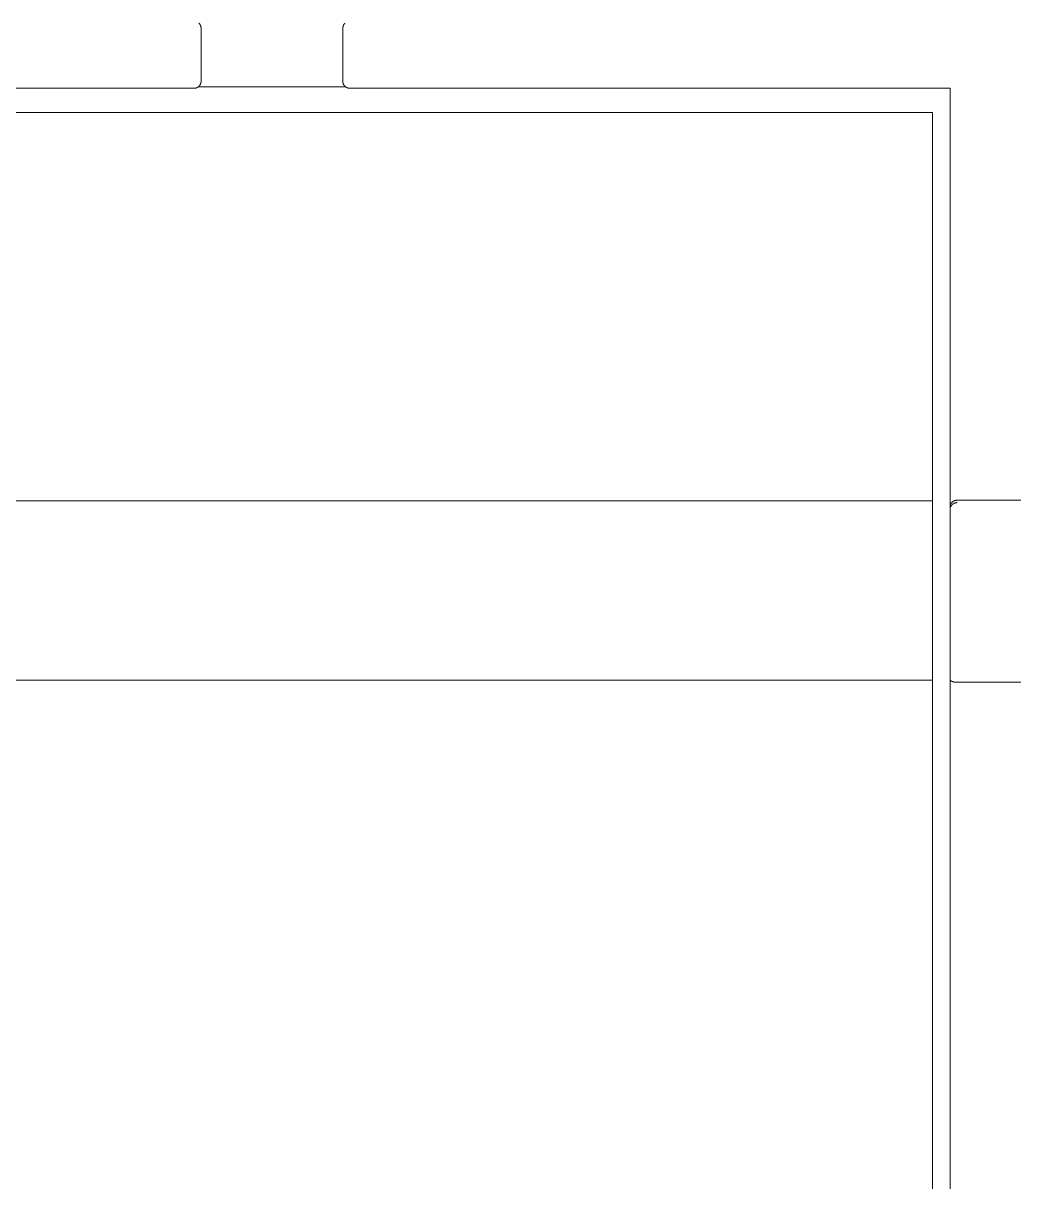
# Model space of a CAD drawing. Header units: millimetres. Extents: x 0 to 420, y 0 to 297.
# Drawn here: x 114.65 to 142.62, y 167.53 to 200.24 of the extents above; entities that cross this region are included whole.
import ezdxf

# ---------------------------------------------------------------- set-up
doc = ezdxf.new("R2010")
doc.units = ezdxf.units.MM
doc.layers.add('eProC - L2', color=41, linetype='Continuous', lineweight=20)

msp = doc.modelspace()

# ---------------------------------------------------------------- linework, layer by layer
at = {"layer": 'eProC - L2', "linetype": 'Continuous'}
for p, q in [((119.674, 200.081), (119.674, 198.578)), ((123.674, 198.6), (123.674, 200.081)), ((119.474, 198.402), (102.524, 198.402)), ((119.598, 198.445), (123.75, 198.445)), ((140.824, 198.402), (123.874, 198.402)), ((140.824, 145.125), (140.824, 198.402)), ((103.024, 197.715), (140.324, 197.715)), ((140.324, 197.715), (140.324, 146.715)), ((103.024, 186.756), (140.324, 186.756)), ((173.537, 186.772), (141.024, 186.771)), ((140.324, 181.69), (103.024, 181.69)), ((173.524, 181.632), (141.024, 181.632))]:
    msp.add_line(p, q, dxfattribs=at)
for points in [[(119.613, 200.24), (119.616, 200.237), (119.618, 200.234), (119.621, 200.231), (119.623, 200.228), (119.626, 200.225), (119.628, 200.221), (119.631, 200.218), (119.633, 200.215), (119.635, 200.212), (119.637, 200.208), (119.639, 200.205), (119.641, 200.202), (119.643, 200.198), (119.645, 200.195), (119.647, 200.191), (119.649, 200.188), (119.651, 200.184), (119.653, 200.18), (119.654, 200.176), (119.656, 200.173), (119.657, 200.169), (119.659, 200.165), (119.66, 200.161), (119.662, 200.157), (119.663, 200.153), (119.664, 200.149), (119.665, 200.145), (119.666, 200.141), (119.667, 200.137), (119.668, 200.134), (119.669, 200.13), (119.67, 200.126), (119.67, 200.122), (119.671, 200.118), (119.672, 200.114), (119.672, 200.109), (119.673, 200.105), (119.673, 200.101), (119.673, 200.097), (119.674, 200.093), (119.674, 200.089), (119.674, 200.085), (119.674, 200.081)], [(123.674, 200.081), (123.674, 200.085), (123.674, 200.089), (123.674, 200.093), (123.674, 200.097), (123.675, 200.101), (123.675, 200.105), (123.676, 200.109), (123.676, 200.114), (123.677, 200.118), (123.677, 200.122), (123.678, 200.126), (123.679, 200.13), (123.68, 200.134), (123.681, 200.137), (123.682, 200.141), (123.683, 200.145), (123.684, 200.149), (123.685, 200.153), (123.686, 200.157), (123.687, 200.161), (123.689, 200.165), (123.69, 200.169), (123.692, 200.173), (123.693, 200.176), (123.695, 200.18), (123.697, 200.184), (123.699, 200.188), (123.701, 200.191), (123.703, 200.195), (123.704, 200.198), (123.706, 200.202), (123.708, 200.205), (123.711, 200.208), (123.713, 200.212), (123.715, 200.215), (123.717, 200.218), (123.72, 200.221), (123.722, 200.225), (123.724, 200.228), (123.727, 200.231), (123.73, 200.234), (123.732, 200.237), (123.735, 200.24)], [(119.674, 198.602), (119.674, 198.599), (119.674, 198.596), (119.674, 198.594), (119.674, 198.591), (119.673, 198.589), (119.673, 198.586), (119.673, 198.583), (119.673, 198.581), (119.672, 198.578), (119.672, 198.575), (119.672, 198.573), (119.671, 198.571), (119.671, 198.568), (119.671, 198.566), (119.67, 198.563), (119.67, 198.561), (119.669, 198.558), (119.668, 198.556), (119.668, 198.553), (119.667, 198.551), (119.667, 198.548), (119.666, 198.546), (119.665, 198.543), (119.664, 198.541), (119.664, 198.539), (119.663, 198.536), (119.662, 198.534), (119.661, 198.532), (119.66, 198.529), (119.659, 198.527), (119.658, 198.525)], [(123.674, 198.6), (123.674, 198.599), (123.674, 198.597), (123.674, 198.596), (123.674, 198.594), (123.674, 198.593), (123.674, 198.591), (123.674, 198.59), (123.674, 198.589), (123.674, 198.587), (123.675, 198.586), (123.675, 198.584), (123.675, 198.583), (123.675, 198.581), (123.675, 198.58), (123.675, 198.578), (123.675, 198.577), (123.676, 198.575)], [(123.676, 198.575), (123.676, 198.573), (123.676, 198.571), (123.677, 198.569), (123.677, 198.567), (123.677, 198.565), (123.678, 198.563), (123.678, 198.561), (123.679, 198.559), (123.679, 198.557), (123.68, 198.555), (123.68, 198.553), (123.681, 198.551), (123.681, 198.549), (123.682, 198.546), (123.682, 198.544), (123.683, 198.542), (123.684, 198.54), (123.684, 198.538), (123.685, 198.536), (123.686, 198.534), (123.686, 198.532), (123.687, 198.53), (123.688, 198.528), (123.689, 198.526), (123.689, 198.525)], [(119.658, 198.525), (119.657, 198.521), (119.655, 198.517), (119.653, 198.513), (119.651, 198.509), (119.649, 198.506), (119.647, 198.502), (119.645, 198.498), (119.643, 198.495), (119.64, 198.491), (119.638, 198.488), (119.636, 198.484), (119.633, 198.481), (119.63, 198.477), (119.628, 198.474), (119.625, 198.471), (119.622, 198.468), (119.619, 198.464), (119.616, 198.461), (119.613, 198.458), (119.61, 198.455), (119.607, 198.452), (119.604, 198.45), (119.6, 198.447), (119.597, 198.444), (119.594, 198.442), (119.59, 198.439), (119.587, 198.436), (119.583, 198.434), (119.579, 198.432), (119.576, 198.429), (119.572, 198.427), (119.568, 198.425), (119.564, 198.423), (119.56, 198.421), (119.556, 198.419), (119.552, 198.418), (119.548, 198.416), (119.544, 198.415), (119.54, 198.413), (119.536, 198.412), (119.532, 198.41), (119.528, 198.409), (119.524, 198.408), (119.52, 198.407), (119.516, 198.406), (119.512, 198.405), (119.508, 198.405), (119.503, 198.404), (119.499, 198.403), (119.495, 198.403), (119.491, 198.402), (119.487, 198.402), (119.482, 198.402), (119.478, 198.402), (119.474, 198.402)], [(123.689, 198.525), (123.691, 198.521), (123.693, 198.517), (123.695, 198.513), (123.697, 198.509), (123.699, 198.506), (123.701, 198.502), (123.703, 198.498), (123.705, 198.495), (123.707, 198.491), (123.71, 198.488), (123.712, 198.484), (123.715, 198.481), (123.717, 198.477), (123.72, 198.474), (123.723, 198.471), (123.726, 198.468), (123.728, 198.464), (123.731, 198.461), (123.734, 198.458), (123.738, 198.455), (123.741, 198.452), (123.744, 198.45), (123.747, 198.447), (123.751, 198.444), (123.754, 198.442), (123.758, 198.439), (123.761, 198.436), (123.765, 198.434), (123.769, 198.432), (123.772, 198.429), (123.776, 198.427), (123.78, 198.425), (123.784, 198.423), (123.788, 198.421), (123.792, 198.419), (123.795, 198.418), (123.799, 198.416), (123.803, 198.415), (123.807, 198.413), (123.811, 198.412), (123.816, 198.41), (123.82, 198.409), (123.824, 198.408), (123.828, 198.407), (123.832, 198.406), (123.836, 198.405), (123.84, 198.405), (123.844, 198.404), (123.849, 198.403), (123.853, 198.403), (123.857, 198.402), (123.861, 198.402), (123.865, 198.402), (123.87, 198.402), (123.874, 198.402)], [(140.824, 186.588), (140.824, 186.59), (140.824, 186.593), (140.824, 186.595), (140.824, 186.598), (140.824, 186.601), (140.825, 186.603), (140.825, 186.606), (140.825, 186.609), (140.826, 186.611), (140.826, 186.614), (140.826, 186.616), (140.827, 186.619), (140.827, 186.622), (140.828, 186.624), (140.828, 186.627), (140.829, 186.629), (140.83, 186.632), (140.83, 186.634), (140.831, 186.637), (140.832, 186.639), (140.833, 186.642), (140.834, 186.645), (140.835, 186.647), (140.836, 186.65), (140.837, 186.652), (140.838, 186.655), (140.839, 186.657), (140.84, 186.659), (140.841, 186.662), (140.842, 186.664), (140.843, 186.667), (140.845, 186.669), (140.846, 186.671), (140.847, 186.674), (140.849, 186.676), (140.85, 186.678), (140.851, 186.681), (140.853, 186.683), (140.854, 186.685)], [(141.024, 186.704), (141.02, 186.704), (141.015, 186.704), (141.011, 186.704), (141.007, 186.703), (141.002, 186.703), (140.998, 186.702), (140.994, 186.702), (140.989, 186.701), (140.985, 186.7), (140.981, 186.699), (140.976, 186.698), (140.972, 186.697), (140.968, 186.696), (140.964, 186.695), (140.96, 186.693), (140.955, 186.692), (140.951, 186.691), (140.947, 186.689), (140.943, 186.687), (140.939, 186.685), (140.935, 186.684), (140.932, 186.682), (140.928, 186.68), (140.924, 186.677), (140.92, 186.675), (140.916, 186.673), (140.913, 186.671), (140.909, 186.668), (140.906, 186.666), (140.902, 186.663), (140.899, 186.66), (140.895, 186.657), (140.892, 186.655), (140.889, 186.652), (140.886, 186.649), (140.882, 186.646), (140.879, 186.643), (140.876, 186.639), (140.874, 186.636), (140.871, 186.633), (140.868, 186.63), (140.865, 186.626), (140.863, 186.623), (140.86, 186.619), (140.858, 186.615), (140.855, 186.612), (140.853, 186.608), (140.851, 186.604), (140.849, 186.601), (140.846, 186.597), (140.844, 186.593), (140.843, 186.589), (140.841, 186.585), (140.839, 186.581)], [(140.854, 186.685), (140.856, 186.688), (140.859, 186.691), (140.861, 186.694), (140.864, 186.697), (140.866, 186.7), (140.869, 186.703), (140.871, 186.706), (140.874, 186.709), (140.877, 186.712), (140.879, 186.715), (140.882, 186.717), (140.885, 186.72), (140.888, 186.723), (140.891, 186.725), (140.894, 186.727), (140.897, 186.73), (140.901, 186.732), (140.904, 186.735), (140.907, 186.737), (140.911, 186.739), (140.914, 186.741), (140.918, 186.743), (140.921, 186.745), (140.925, 186.747), (140.928, 186.749), (140.932, 186.751), (140.936, 186.753), (140.94, 186.754), (140.943, 186.756), (140.947, 186.757), (140.951, 186.759), (140.955, 186.76), (140.959, 186.761), (140.963, 186.763), (140.967, 186.764), (140.971, 186.765), (140.975, 186.766), (140.979, 186.767), (140.983, 186.768), (140.987, 186.768), (140.991, 186.769), (140.995, 186.77), (140.999, 186.77), (141.003, 186.77), (141.007, 186.771), (141.012, 186.771), (141.016, 186.771), (141.02, 186.771), (141.024, 186.771)], [(140.824, 181.712), (140.824, 181.71), (140.824, 181.708), (140.824, 181.706), (140.825, 181.704), (140.825, 181.702), (140.826, 181.701), (140.827, 181.699), (140.828, 181.697), (140.828, 181.695), (140.829, 181.693), (140.83, 181.692), (140.832, 181.69), (140.833, 181.688), (140.834, 181.687), (140.835, 181.685), (140.836, 181.684), (140.838, 181.682), (140.84, 181.68), (140.843, 181.677), (140.845, 181.675), (140.848, 181.673), (140.85, 181.671), (140.853, 181.669), (140.856, 181.668), (140.858, 181.666), (140.861, 181.664), (140.864, 181.663), (140.867, 181.661), (140.87, 181.66), (140.873, 181.659), (140.876, 181.657), (140.879, 181.656), (140.884, 181.654), (140.89, 181.652), (140.895, 181.65), (140.9, 181.649), (140.906, 181.647), (140.911, 181.645), (140.916, 181.644), (140.922, 181.643), (140.927, 181.641), (140.933, 181.64), (140.938, 181.639), (140.944, 181.638), (140.951, 181.637), (140.957, 181.636), (140.964, 181.635), (140.97, 181.634), (140.977, 181.634), (140.984, 181.633), (140.99, 181.633), (140.997, 181.632), (141.004, 181.632), (141.011, 181.632), (141.017, 181.632), (141.024, 181.632)]]:
    msp.add_lwpolyline(points, dxfattribs=at)

doc.saveas('drawing.dxf')
